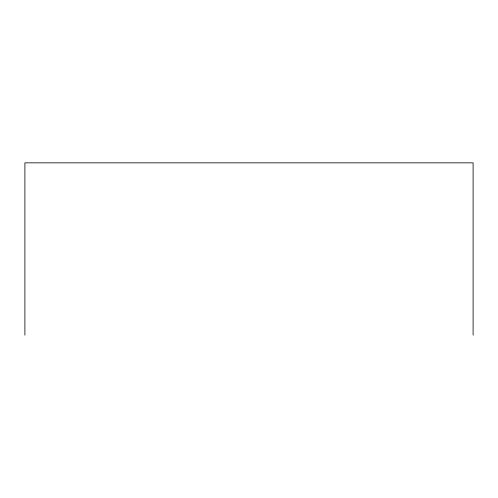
<?xml version="1.0" encoding="UTF-8"?>
<svg xmlns="http://www.w3.org/2000/svg" width="498" height="498" viewBox="0 0 498 498"><rect width="100%" height="100%" fill="white"/><g stroke="black" fill="none" stroke-linecap="round" stroke-linejoin="round"><path stroke-width="0.75" d="M473.1 335.154L473.1 162.846L24.9 162.846L24.9 335.154"/></g></svg>
